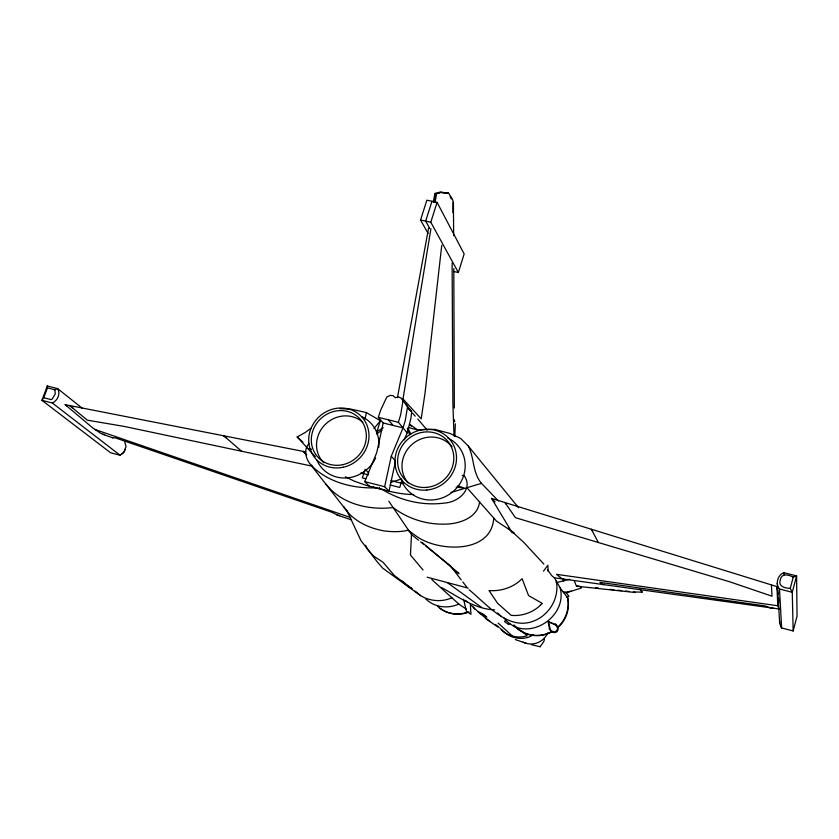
<?xml version="1.0" encoding="UTF-8"?>
<svg xmlns="http://www.w3.org/2000/svg" width="839" height="839" viewBox="0 0 839 839"><rect width="100%" height="100%" fill="white"/><g stroke="black" fill="none" stroke-linecap="round" stroke-linejoin="round"><path stroke-width="1.26" d="M455.336 423.821L454.801 436.542M452.903 212.603L453.029 202.44M777.281 583.262C777.166 578.9 779.557 574.191 783.846 572.691L796.599 575.921L797.05 616.141L793.149 630.959L781.633 627.95L780.826 626.89L779.651 622.727L777.281 583.262L777.91 586.471L779.483 589.02L781.633 627.95M779.651 622.727L779.714 621.175M388.803 501.208L411.498 534.579L410.47 555.04L423.045 569.996M493.762 517.894C491.801 552.943 442.258 551.894 419.584 538.313C415.672 535.964 411.834 532.786 408.205 530.3C400.339 532.02 392.17 531.968 384.189 530.919C370.796 528.601 357.645 522.896 348.248 512.839L310.535 464.533C305.648 458.723 303.319 449.4 309.14 443.391M441.754 245.282L425.027 393.145L421.209 418.839L403.066 398.997M410.575 411.016L408.289 408.467L409.642 408.992L411.676 411.802L410.9 418.472L407.188 432.861L404.272 439.877M405.541 403.79L407.586 406.621L405.247 420.612L403.035 427.88L383.192 422.982L378.326 417.35L380.686 410.061L386.894 396.899L390.334 395.368L393.187 395.672L395.263 397.78L398.294 396.91L400.927 397.938L402.993 400.801L400.623 414.938L398.378 422.279L407.188 432.861M430.91 228.732L402.678 400.99M435.105 202.461L436.49 193.83L441.094 192.446L448.624 193.159L452.211 198.833L453.406 202.23L453.658 235.707M434.224 202.272L435.693 193.662L440.496 192.32L448.33 193.096M428.561 228.218L397.445 397.634M433.333 202.084L434.906 193.494L439.898 192.194L448.036 193.033M383.192 422.982L376.753 452.599L364.713 481.617L369.265 486.075M391.268 456.238L395.547 460.957L389.002 491.13L384.64 486.714L391.268 456.238L403.035 427.88M364.996 418.997L366.402 412.589L351.174 409.18L339.575 408.624M779.483 589.02L792.268 592.292L790.254 588.359L793.243 577.117L796.599 575.921L792.268 592.292L793.149 630.959M779.032 608.978L554.453 577.788L560.316 588.17L567.814 598.018A31.127 30.34 -43.4 0 1 557.631 627.824M125.168 449.211L124.445 451.225M402.059 479.95L399.721 487.459L390.25 484.984M453.584 271.437L458.367 272.507L464.156 253.944L437.088 202.367L426.862 200.185L420.549 220.028L428.089 233.452M345.385 476.793L354.341 481.177L366.224 485.393L379.123 488.602L379.469 487.48M364.682 470.459L362.333 477.915L365.804 478.775M376.449 433.165L380.371 420.738L366.402 412.589M431.97 201.276L425.667 221.129L429.736 228.47M458.367 272.507L430.785 222.241L437.088 202.367M82.054 408.058L57.629 388.614L47.299 386.003L41.95 400.329L110.58 452.766L120.082 455.241L124.109 452.011M120.082 455.241L52.291 402.972L41.95 400.329L43.775 397.728L47.456 387.88L47.299 386.003M540.536 646.649C538.753 647.236 544.511 642.338 544.448 639.287M123.899 452.127L126.028 446.673L124.822 442.09M543.504 571.139L547.877 565.255L548.119 571.317M373.984 428.561L380.371 420.738M557.253 627.53C565.748 620.378 569.733 608.548 567.563 597.693M506.263 619.759L504.47 621.531L508.591 624.499L510.196 623.44M123.281 452.903L121.97 453.972M604.3 584.154C602.979 585.748 600.955 583.136 599.927 582.339L765.147 605.947L770.705 608.055L773.222 608.149M563.766 579.109L561.868 578.606L556.519 574.337L777.9 605.779L779.095 600.63M311.342 427.942L305.49 432.316L297.195 436.983L315.359 456.731M376.648 434.046L381.902 430.197M376.554 431.886L383.213 427.701M533.352 634.766C523.431 641.426 508.916 638.5 501.481 629.418M391.121 482.226L400.874 479.205M52.291 402.972C57.534 400.906 60.848 393.575 57.629 388.614L54.871 389.768L47.456 387.88M793.243 577.117C788.492 574.631 781.455 572.974 780.312 579.822C777.879 586.367 784.916 588.286 790.254 588.359M566.461 597.347L568.978 596.361L566.084 592.523L562.833 591.663M469.106 611.946L467.438 612.596A30.812 29.627 -47.5 0 1 439.804 608.149M104.623 434.592L100.953 433.459L92.814 427.984L65.19 404.681L305.721 451.885M550.709 632.071C538.669 638.301 522.718 635.584 513.888 625.139M451.917 597.798C441.891 602.234 429.956 601.353 420.633 595.659L382.752 568.192L377.047 561.616L360.896 540.494L347 510.794M458.776 604.017C447.932 609.156 434.046 607.394 425.541 598.658M556.152 582.675L569.775 579.256M451.004 492.462L481.492 483.358L498.471 501.03M467.071 612.355C457.024 615.732 445.11 613.613 437.465 606.094M563.756 592.67L571.16 591.138M565.843 592.953L581.28 588.045L580.221 586.513L576.299 585.737L574.117 580.504M639.853 588.936L642.108 592.187L633.351 591.914M408.184 427.523L417.612 429.904L434.56 429.337L449.977 433.448L460.58 438.388L468.351 446.107L518.523 507.679M375.578 487.858C352.233 488.55 326.885 482.079 310.535 464.533M413.763 494.538C399.888 494.507 386.485 490.679 373.219 487.019M102.84 434.403L112.793 437.822L115.184 437.832L332.286 512.398L336.942 514.915L351.667 519.981M494.591 609.869C474.633 609.062 458.042 596.592 441.167 587.342M456.154 487.176L463.957 487.973L457.832 485.802M635.448 592.533L576.393 586.178M595.784 587.772L598.375 588.055M610.037 589.345L613.917 589.775M617.808 590.205L621.699 590.635M625.579 591.065L629.47 591.485M468.152 588.139L427.177 577.201M311.332 449.127L308.836 448.729L311.227 449.746M500.17 628.369C506.578 635.983 517.841 638.909 527.217 635.721L521.355 630.708M434.906 193.494L436.49 193.83M312.517 466.232L124.203 426.422L87.277 420.161L69.668 405.562L72.909 407.744M420.549 220.028L430.785 222.241M379.123 488.602L384.849 489.997M531.381 644.646L540.19 646.796M378.326 417.35L398.378 422.279M462.216 475.43L464.376 475.965C473.668 489.798 457.507 502.488 444.366 503.075C423.055 505.896 400.874 500.852 382.574 489.651M360.959 472.944L368.499 474.864M391.026 480.59L403.465 483.757M43.775 397.728L51.21 399.626L52.207 398.997L55.238 393.973L54.871 389.768M364.713 481.617L384.64 486.714M526.431 643.377L515.314 639.57M336.942 514.915L339.575 515.691M512.293 532.859L491.57 498.408L776.904 586.597L778.099 594.211M350.786 517.621L94.765 429.411M112.793 437.822L112.132 437.528M556.047 624.594L548.056 621.657L549.671 629.439M554.422 577.851L551.81 575.69L547.51 569.765M477.915 611.558L484.093 614.588M485.802 616.183L479.656 613.162L471.476 605.506M486.882 617.189L479.918 613.498L489.735 621.206M520.411 630.225L514.024 626.219M778.844 609.303L777.774 604.741L776.904 586.597M469.106 589.765C487.962 605.045 509.976 633.571 537.348 619.402C550.982 612.271 559.414 596.267 556.247 580.976M497.716 626.859L485.362 618.427M514.108 532.807L496.447 521.071L466.935 487.711M466.411 609.229L458.996 604.216L431.791 579.571M65.19 404.681L67.33 406.128M417.612 429.904L409.673 424.261L411.288 426.202M447.554 582.78L481.576 607.415M415.001 591.065L420.633 595.659M226.561 438.031L223.772 435.798L241.58 451.235M411.498 534.579L418.619 540.274M420.643 541.91L423.695 544.354M425.73 545.979L450.144 565.538L461.23 579.896M465.551 600.409L468.131 602.507M452.378 568.108L458.996 573.708L422.416 542.707M512.472 636.119L498.167 623.125M495.576 624.499L499.247 627.603M501.47 616.623L497.558 613.015M305.123 453.112L303.183 451.392L306.749 454.853M297.195 436.983L302.931 442.195M508.214 528.182L523.819 542.424L543.892 564.091M495.062 501.816L491.57 498.408M364.975 469.316L368.709 472.797M504.082 618.028C524.49 644.321 567.972 618.5 560.2 588.013M412.62 413.27L415.221 416.165M417.822 419.049L427.114 430.071M388.342 419.815L393.103 425.425M402.993 400.801L411.676 411.802M462.813 581.951L466.767 587.069M506.179 504.124L504.973 502.551L515.45 517.705L729.731 581.805L772.027 596.204L771.408 584.898M401.388 580.578L408.866 587.174L412.18 588.705L394.414 575.585L383.035 562.287L373.303 555.848L367.744 549.451L365.521 545.266M343.665 506.557L348.248 512.839M326.067 484.239C341.473 504.082 369.17 510.49 393.113 507.553C408.257 519.068 427.565 524.973 446.621 524.081C460.192 523.651 478.272 517.202 479.541 501.701M555.617 623.996L557.453 627.016A3.524 3.45 -45.3 0 1 556.635 631.893A3.524 3.45 -45.3 0 1 551.768 631.169L549.157 628.726M473.259 607.153L474.664 609.093M641.395 590.876L642.129 592.103M592.607 531.349L591.348 529.241L598.354 542.508M481.492 483.358C472.357 472.609 474.465 458.042 468.351 446.107M562.549 578.805L563.777 581.102M450.092 196.599L451.267 198.937M407.953 428.278L410.816 434.067M407.314 428.687L409.726 434.759M454.214 419.678L454.748 421.639M463.568 599.235L466.379 611.232L470.962 614.316L470.354 604.059M778.686 598.008L779.085 600.546M783.846 572.691L784.066 574.799M454.014 435.819L452.871 403.181L452.116 263.079M453.794 268.553L454.339 408.079M553.006 631.201A31.127 30.34 -43.4 0 1 517.181 628.369M515.545 626.848A31.127 30.34 -43.4 0 1 514.045 625.212M547.626 633.026A17.913 17.472 -47.5 0 1 523.211 642.15M447.722 437.937A33.602 31.767 -39.7 0 1 453.165 491.476A33.602 31.767 -39.7 0 1 400.832 478.429M408.184 483.054A28.442 26.869 -39.6 0 1 412.662 443.862A28.442 26.869 -39.6 0 1 452.001 446.778M323.77 462.75A28.117 26.198 -42.9 0 1 324.735 424.974A28.117 26.198 -42.9 0 1 362.752 422.258M361.861 416.721A33.224 30.97 -42.9 0 1 378.704 447.46M375.652 457.979A33.224 30.97 -42.9 0 1 345.815 477.978A33.224 30.97 -42.9 0 1 317.037 460.412M548.696 621.73L550.405 630.456A4.006 3.922 -45.3 0 0 555.932 631.274A4.006 3.922 -45.3 0 0 556.865 625.726L548.696 621.73M540.442 605.139C532.933 612.638 521.753 616.34 511.213 615.365L497.527 603.22L489.001 590.541C500.988 591.568 513.636 587.363 522.12 578.7L528.57 595.596L542.351 603.409L540.442 605.139M343.203 467.25A31.137 28.966 -42.8 0 0 362.49 417.728A31.137 28.966 -42.8 0 0 310.818 428.928A31.137 28.966 -42.8 0 0 343.203 467.25M426.831 490.039A31.494 29.722 -39.6 0 0 451.812 442.101A31.494 29.722 -39.6 0 0 398.515 446.998A31.494 29.722 -39.6 0 0 426.831 490.039M342.794 464.67A28.421 26.439 -42.8 0 0 360.413 419.479A28.421 26.439 -42.8 0 0 313.251 429.683A28.421 26.439 -42.8 0 0 342.794 464.67M426.705 487.375A28.746 27.131 -39.6 0 0 449.526 443.632A28.746 27.131 -39.6 0 0 400.885 448.078A28.746 27.131 -39.6 0 0 426.705 487.375"/></g></svg>
